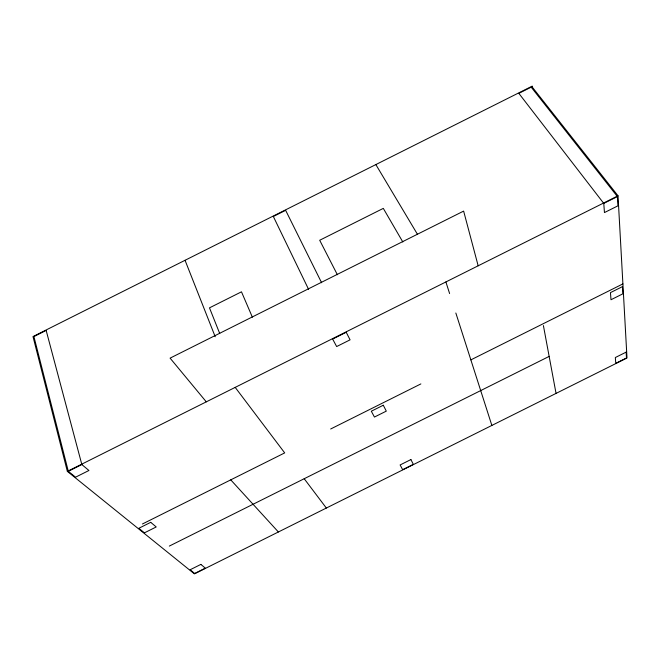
<?xml version="1.0" encoding="UTF-8"?>
<svg xmlns="http://www.w3.org/2000/svg" width="660" height="660" viewBox="0 0 660 660"><rect width="100%" height="100%" fill="white"/><g stroke="black" fill="none" stroke-linecap="round" stroke-linejoin="round"><path stroke-width="0.99" d="M532.579 88.143L532.273 86.113L33 336.559L67.345 471.372L618.024 195.814L531.696 86.402M68.326 471.331L81.848 464.558L88.927 470.497L75.57 477.188L68.326 471.331L33.907 336.592L46.159 330.445L81.848 464.558M603.768 203.395L617.413 196.573L531.184 87.153L518.834 93.349L603.768 203.395L604.453 212.578L617.933 205.829L617.413 196.573M330.668 428.992L420.874 383.922M142.444 523.982L284.699 452.9L235.191 387.379M470.861 359.882L622.9 283.907M169.323 546.084L549.153 356.4M67.345 471.372L194.411 573.886L627 357.992L618.024 195.814M230.752 479.861L278.38 531.976M206.291 401.841L170.09 358.132L463.633 211.101L478.162 265.798M304.202 478.723L326.353 508.043M375.853 164.579L417.45 234.292M402.814 241.972L383.303 208.379L319.696 240.257L337.384 274.75M321.626 282.752L285.64 210.317L273.339 216.488L308.566 289.303M252.367 317.171L241.477 291.819L209.484 307.849L219.722 333.523M185.047 260.287L215.209 336.732M445.888 281.952L449.608 293.551M455.837 313.005L491.865 425.436M543.403 325.586L556.05 393.401M346.228 332.269L332.64 339.067L336.658 346.558L350.072 339.842L346.228 332.269M383.295 405.232L371.316 411.221L374.443 417.054L386.298 411.13L383.295 405.232M150.727 522.332L138.806 528.289L144.433 532.843L156.222 526.952L150.727 522.332M622.471 286.622L610.459 292.627L610.995 299.747L622.875 293.807L622.471 286.622M200.871 564.399L190.121 569.77L194.7 573.466L205.343 568.153L200.871 564.399M410.908 459.566L400.117 464.954L402.649 469.681L413.333 464.351L410.908 459.566M626.15 352.135L615.326 357.538L615.763 363.322L626.48 357.976L626.15 352.135"/></g></svg>
